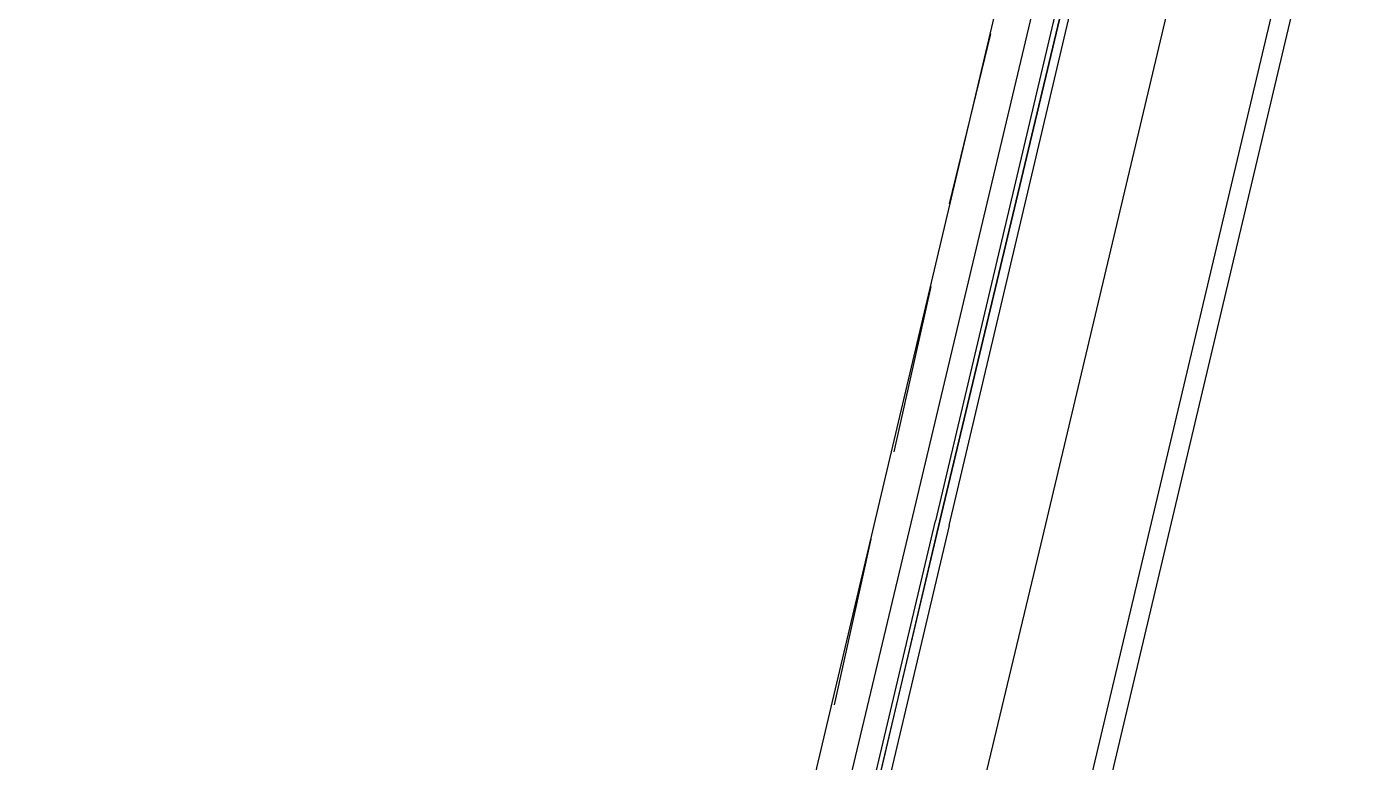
# Model space of a CAD drawing. Header units: feet. Extents: x -84 to 198, y -22 to 181.
# Drawn here: x 115.513 to 119.413, y 77.678 to 79.811 of the extents above; entities that cross this region are included whole.
import ezdxf

# ---------------------------------------------------------------- set-up
doc = ezdxf.new("R2010")
doc.units = ezdxf.units.FT
doc.layers.add('A-LINEA', color=7, linetype='CONTINUOUS')

msp = doc.modelspace()

# ---------------------------------------------------------------- linework, layer by layer
at = {"layer": 'A-LINEA'}
for p, q in [((121.84, 91.1111), (114.56, 60.2978)), ((117.56, 76.6311), (119.2, 83.5778)), ((118.32, 76.4578), (119.96, 83.3911)), ((118.3067, 79.7911), (118.1867, 79.2978)), ((118.1333, 79.0578), (118.0267, 78.5778)), ((118.08, 78.3911), (117.6933, 76.7644)), ((117.96, 78.3244), (117.8533, 77.8444))]:
    msp.add_line(p, q, dxfattribs=at)
for points in [[(118.1867, 78.3644), (118.5733, 80.0044), (118.56, 80.0044), (118.5467, 80.0044), (118.16, 78.3778), (118.5467, 80.0044), (118.5333, 80.0178), (118.1467, 78.3778)], [(118.48, 79.9644), (118.48, 79.9511), (118.4533, 79.9644), (118.08, 78.3911)], [(118.0267, 76.5244), (118.4533, 78.3111), (118.8267, 79.8844)], [(118.1867, 78.3644), (117.7867, 76.6711), (117.7733, 76.6711), (117.76, 76.6711), (118.16, 78.3778), (117.76, 76.6844), (117.76, 76.6711), (117.7467, 76.6844), (118.1467, 78.3778)]]:
    msp.add_lwpolyline(points, dxfattribs=at)

doc.saveas('drawing.dxf')
